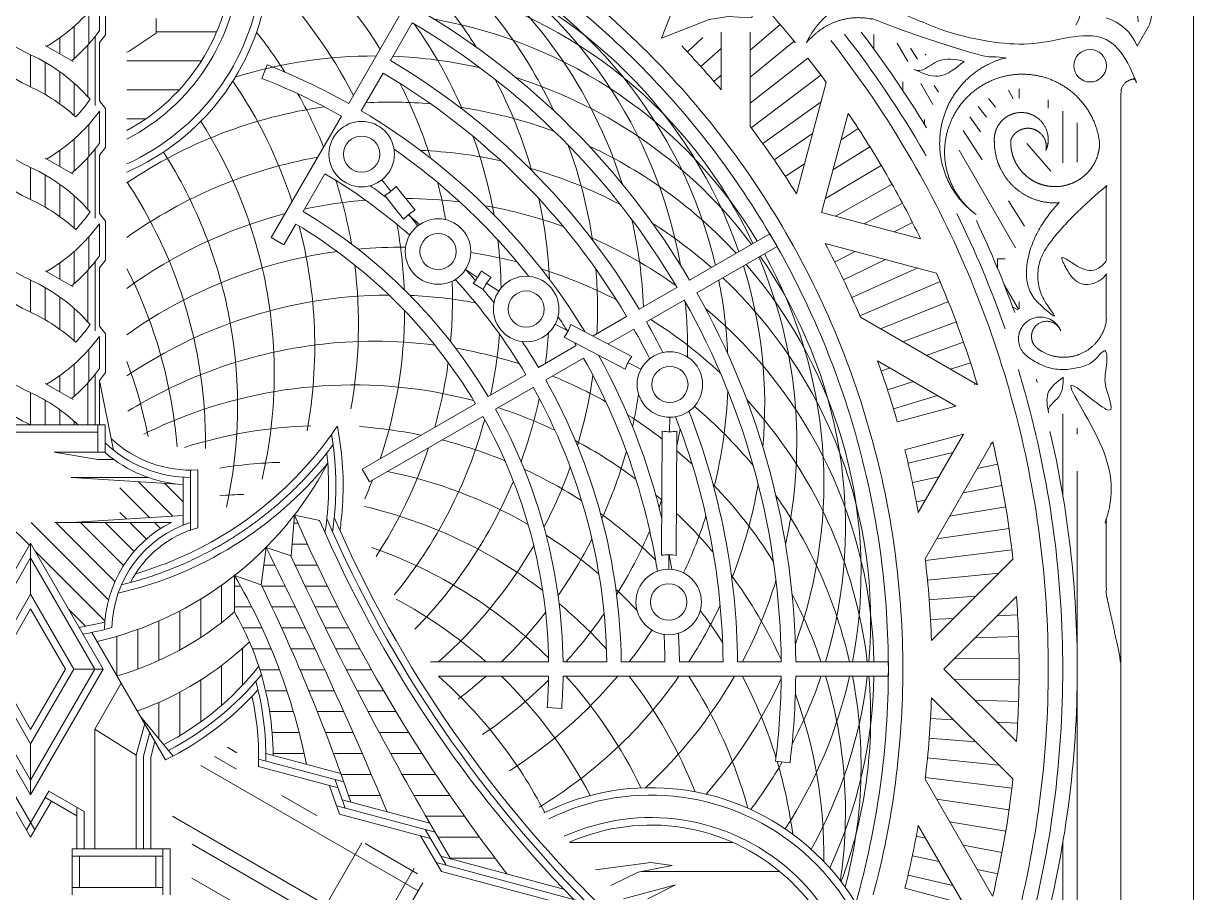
# Model space of a CAD drawing. Header units: inches. Extents: x -51 to 152, y -16 to 48.
# Drawn here: x 6.992 to 8.25, y 1.01 to 1.944 of the extents above; entities that cross this region are included whole.
import ezdxf

# ---------------------------------------------------------------- set-up
doc = ezdxf.new("R2010")
doc.units = ezdxf.units.IN
doc.header["$MEASUREMENT"] = 0
doc.layers.add('NOPLOT', color=40, linetype='Continuous', lineweight=5)

# ---------------------------------------------------------------- blocks, each defined once
blk = doc.blocks.new('Outline')
at = {"layer": 'NOPLOT', "color": 1}
blk.add_line((-1.25, 0), (-1.25, 2.3125), dxfattribs=at)
blk = doc.blocks.new('BG')
at = {"layer": 'NOPLOT'}
for p, q in [((-1.8417, 1.9493), (-1.8415, 1.9334)), ((-1.1709, 1.9428), (-1.2031, 1.9151)), ((-1.8415, 1.9334), (-1.8705, 1.9143)), ((-1.254, 1.9288), (-1.2705, 1.9133)), ((-1.2344, 1.9345), (-1.2344, 1.8726)), ((-1.2031, 1.9347), (-1.2031, 1.8334)), ((-1.1559, 1.9249), (-1.2031, 1.8861)), ((-1.0703, 1.932), (-1.0703, 1.9166)), ((-1.8705, 1.9143), (-1.873, 1.913)), ((-1.2344, 1.9171), (-1.2561, 1.8976)), ((-1.1413, 1.9067), (-1.2031, 1.8581)), ((-1.2344, 1.8882), (-1.242, 1.8817)), ((-1.1271, 1.8882), (-1.202, 1.8319)), ((-1.2351, 1.8736), (-1.2344, 1.8742)), ((-1.1533, 1.7608), (-1.1213, 1.8805)), ((-1.039, 1.8812), (-1.039, 1.8719)), ((-0.9256, 1.8721), (-0.9204, 1.863)), ((-0.914, 1.8736), (-0.914, 1.8638)), ((-0.8828, 1.862), (-0.8828, 1.853)), ((-1.1268, 1.8597), (-1.1894, 1.8148)), ((-0.8671, 1.8495), (-0.8671, 1.7941)), ((-1.1263, 1.7408), (-1.0978, 1.8473)), ((-1.0156, 1.8406), (-1.0156, 1.835)), ((-0.8515, 1.8371), (-0.8515, 1.7947)), ((-1.136, 1.8256), (-1.1772, 1.7974)), ((-1.0869, 1.8309), (-1.1054, 1.8188)), ((-1.0744, 1.8113), (-1.1141, 1.7865)), ((-1.1447, 1.7932), (-1.1656, 1.7796)), ((-1.0622, 1.7913), (-1.1223, 1.7557)), ((-1.1529, 1.7624), (-1.154, 1.7617)), ((-1.0506, 1.7711), (-1.1114, 1.7369)), ((-1.0394, 1.7507), (-1.0806, 1.7286)), ((-1.1263, 1.7408), (-1.0199, 1.7123)), ((-1.0286, 1.73), (-1.0484, 1.72)), ((-1.1226, 1.7075), (-1.0029, 1.6754)), ((-1.121, 1.7071), (-1.122, 1.7065)), ((-1.0901, 1.6988), (-1.1124, 1.6875)), ((-1.0578, 1.6901), (-1.1028, 1.6685)), ((-0.9374, 1.6812), (-0.9374, 1.6908)), ((-0.929, 1.6908), (-0.9374, 1.6908)), ((-1.0237, 1.681), (-1.0938, 1.6492)), ((-0.999, 1.6665), (-1.0853, 1.6298)), ((-0.9304, 1.6638), (-0.9147, 1.6367)), ((-0.9901, 1.6449), (-1.0631, 1.6157)), ((-0.9211, 1.6395), (-0.9153, 1.6362)), ((-0.914, 1.6373), (-0.914, 1.6447)), ((-0.9589, 1.5555), (-1.0846, 1.6281)), ((-0.9817, 1.6232), (-1.0389, 1.6017)), ((-0.9737, 1.6013), (-1.0138, 1.5872)), ((-0.9819, 1.5327), (-1.0662, 1.5814)), ((-1.0658, 1.5803), (-1.0649, 1.5806)), ((-1.0527, 1.5736), (-1.0622, 1.5703)), ((-0.9663, 1.5792), (-0.9877, 1.5722)), ((-1.0277, 1.5591), (-1.0554, 1.5501)), ((-0.9593, 1.5569), (-0.9624, 1.556)), ((-1.0016, 1.5441), (-1.049, 1.5298)), ((-1.0449, 1.5158), (-0.9819, 1.5327)), ((-0.8671, 1.5242), (-0.8671, 1.4368)), ((-1.0368, 1.4856), (-0.9738, 1.5025)), ((-0.9738, 1.5025), (-1.0225, 1.4182)), ((-0.8515, 1.5089), (-0.8515, 1.5025)), ((-0.9425, 1.4942), (-1.015, 1.3685)), ((-0.9421, 1.4928), (-0.9453, 1.4921)), ((-0.9852, 1.4827), (-1.0334, 1.4714)), ((-0.937, 1.4701), (-0.9591, 1.4654)), ((-0.8515, 1.4626), (-0.8515, 0.6565)), ((-1.0002, 1.4567), (-1.0288, 1.4506)), ((-0.9325, 1.4472), (-0.9742, 1.4393)), ((-1.0147, 1.4317), (-1.0246, 1.4298)), ((-0.9284, 1.4242), (-0.9887, 1.4142)), ((-1.0227, 1.4193), (-1.0217, 1.4195)), ((-0.9248, 1.4012), (-1.0027, 1.39)), ((-0.9217, 1.378), (-1.0148, 1.3667)), ((-1.0082, 1.2808), (-0.9206, 1.3684)), ((-0.9358, 1.3532), (-1.0125, 1.3456)), ((-0.9608, 1.3282), (-1.0106, 1.3244)), ((-0.9948, 1.25), (-0.9169, 1.3279)), ((-0.9156, 1.3083), (-0.9377, 1.3071)), ((-0.9845, 1.3045), (-1.0095, 1.3031)), ((-0.9146, 1.285), (-0.9614, 1.2835)), ((-1.0071, 1.2819), (-1.0083, 1.2819)), ((-0.9141, 1.2617), (-0.9839, 1.2609)), ((-0.8046, 0.6295), (-0.8046, 1.2589)), ((-0.9948, 1.25), (-0.9169, 1.1721)), ((-0.9141, 1.2383), (-0.9839, 1.2391)), ((-1.0071, 1.2181), (-1.0083, 1.2181)), ((-1.0082, 1.2192), (-0.9206, 1.1316)), ((-0.9146, 1.215), (-0.9614, 1.2165)), ((-0.9845, 1.1955), (-1.0095, 1.1969)), ((-0.9156, 1.1917), (-0.9377, 1.1929)), ((-0.9608, 1.1718), (-1.0106, 1.1756)), ((-0.9358, 1.1468), (-1.0125, 1.1544)), ((-0.9217, 1.122), (-1.0148, 1.1333)), ((-0.9425, 1.0058), (-1.015, 1.1315)), ((-0.9248, 1.0988), (-1.0027, 1.11)), ((-0.9738, 0.9975), (-1.0225, 1.0818)), ((-0.9284, 1.0758), (-0.9887, 1.0858)), ((-1.0147, 1.0683), (-1.0246, 1.0702)), ((-1.0227, 1.0807), (-1.0217, 1.0805)), ((-0.9325, 1.0528), (-0.9742, 1.0607)), ((-0.8671, 1.0632), (-0.8671, 0.6656)), ((-1.0002, 1.0433), (-1.0288, 1.0494)), ((-1.3695, 1.0342), (-1.3098, 1.0421)), ((-1.3235, 1.0318), (-1.3529, 1.0173)), ((-1.2869, 1.039), (-1.3235, 1.0318)), ((-1.3098, 1.0421), (-1.2869, 1.039)), ((-0.937, 1.0299), (-0.9591, 1.0346)), ((-0.9852, 1.0173), (-1.0334, 1.0286)), ((-1.3392, 1.003), (-1.2832, 1.018)), ((-1.2832, 1.018), (-1.3132, 1.003)), ((-1.0368, 1.0144), (-0.9738, 0.9975))]:
    blk.add_line(p, q, dxfattribs=at)
at = {"layer": 'NOPLOT', "linetype": 'Continuous'}
for p, q in [((-1.7765, 1.935), (-1.8415, 1.935)), ((-1.7929, 1.9038), (-1.873, 1.9038)), ((-1.8169, 1.8725), (-1.873, 1.8725)), ((-1.8528, 1.8413), (-1.873, 1.8413)), ((-1.222, 1.0637), (-1.3971, 1.0637)), ((-1.1714, 1.0325), (-1.3201, 1.0325))]:
    blk.add_line(p, q, dxfattribs=at)
at = {"layer": 'NOPLOT'}
for centre, radius, start, end in [((-1.9765, 2.0198), 0.2574, 293.7067, 49.8468), ((-1.9765, 2.0198), 0.2494, 294.5209, 51.144), ((-1.9765, 2.0198), 0.2253, 297.3543, 54.761), ((-1.9765, 2.0198), 0.2172, 298.4577, 54.7118), ((-1.9765, 1.25), 0.9375, 45, 60), ((-2.0288, 1.6472), 0.5057, 32.1713, 52.4496), ((-1.9765, 1.25), 0.9219, 45, 60), ((-1.7326, 1.5678), 0.5057, 13.2783, 65.0461), ((-1.7762, 1.5969), 0.5057, 9.9518, 59.1147), ((-1.8232, 1.6201), 0.5057, 17.4518, 53.1738), ((-1.8728, 1.6369), 0.5057, 24.9518, 47.2619), ((-1.6932, 1.5333), 0.5057, 19.0709, 70.9291), ((-2.0802, 1.6369), 0.5057, 26.993, 44.6627), ((-1.9242, 1.6472), 0.5057, 32.4518, 41.4203), ((-1.6587, 1.4939), 0.5057, 24.9539, 76.7217), ((-1.9765, 1.25), 1.0625, 39.2993, 41.6745), ((-1.9765, 1.6506), 0.5057, 23.4558, 35.402), ((-1.6296, 1.4503), 0.5057, 30.8853, 80.0482), ((-2.1298, 1.6201), 0.5057, 32.4754, 38.4263), ((-1.9765, 1.25), 1.0937, 30, 38.1518), ((-1.9765, 1.25), 1.1094, 30, 37.9549), ((-1.9765, 1.25), 1.125, 31.1418, 37.4739), ((-1.9765, 1.25), 0.9375, 30, 45), ((-1.9765, 1.25), 0.9687, 39.9961, 43.7446), ((-1.6064, 1.4033), 0.5057, 89.8499, 107.2672), ((-1.6064, 1.4033), 0.5057, 77.098, 87.8287), ((-1.9765, 1.25), 0.9219, 30, 45), ((-1.9765, 1.25), 1.0625, 36.3972, 38.1787), ((-2.1768, 1.5969), 0.5057, 17.8834, 34.3083), ((-2.0288, 1.6472), 0.5057, 17.4754, 27.3787), ((-1.9242, 1.6472), 0.5057, 15.9558, 27.902), ((-1.6064, 1.4033), 0.5057, 36.8261, 72.5482), ((-2.1298, 1.6201), 0.5057, 22.1883, 29.3941), ((-1.5896, 1.3537), 0.5057, 98.1059, 124.0933), ((-1.5896, 1.3537), 0.5057, 85.1213, 93.007), ((-1.5896, 1.3537), 0.5057, 69.598, 81.5442), ((-2.2204, 1.5678), 0.5057, 12.9519, 32.4078), ((-1.9765, 1.25), 1.0625, 30, 34.2069), ((-1.9765, 1.25), 0.9687, 31.8197, 37.0275), ((-1.9765, 1.6506), 0.5057, 9.9754, 19.8787), ((-1.8728, 1.6369), 0.5057, 8.4558, 20.402), ((-1.5896, 1.3537), 0.5057, 42.7381, 65.0482), ((-1.5793, 1.3023), 0.5057, 100.0884, 125.504), ((-2.2598, 1.5333), 0.5057, 10.072, 32.5906), ((-1.5793, 1.3023), 0.5057, 77.6213, 87.5246), ((-1.9765, 1.25), 1.1094, 29.8241, 30), ((-1.5793, 1.3023), 0.5057, 62.098, 74.0442), ((-1.9765, 1.25), 1.0937, 15, 30), ((-2.2943, 1.4939), 0.5057, 8.2374, 33.5698), ((-2.1298, 1.6201), 0.5057, 9.8758, 17.8725), ((-1.9765, 1.25), 1.0625, 25.7931, 30), ((-2.0288, 1.6472), 0.5057, 9.7701, 14.3941), ((-1.5759, 1.25), 0.5057, 94.6275, 102.1166), ((-1.5759, 1.25), 0.5057, 94.6275, 102.1166), ((-1.5759, 1.25), 0.5057, 83.1059, 89.6954), ((-1.9242, 1.6472), 0.5057, 2.4754, 12.3787), ((-1.5759, 1.25), 0.5057, 104.5508, 125.9824), ((-1.5759, 1.25), 0.5057, 70.1213, 80.0246), ((-1.9765, 1.25), 1.1094, 19.2448, 26.1878), ((-2.1768, 1.5969), 0.5057, 349.6431, 14.805), ((-2.0802, 1.6369), 0.5057, 2.3758, 10.3725), ((-1.8232, 1.6201), 0.5057, 2.1713, 12.902), ((-1.5793, 1.3023), 0.5057, 48.5797, 57.5482), ((-1.9765, 1.25), 1.125, 19.9122, 25.3727), ((-1.9765, 1.6506), 0.5057, 1.0035, 6.8941), ((-1.5759, 1.25), 0.5057, 54.598, 66.5442), ((-1.9765, 1.25), 0.9219, 15, 30), ((-1.9765, 1.25), 0.9375, 15, 30), ((-1.5793, 1.1977), 0.5057, 97.695, 107.0481), ((-1.5793, 1.1977), 0.5057, 89.3234, 95.1242), ((-1.9765, 1.25), 0.9687, 22.9725, 28.1803), ((-1.5793, 1.1977), 0.5057, 75.6059, 81.3593), ((-1.6587, 1.4939), 0.5057, 347.4518, 23.1739), ((-1.6064, 1.4033), 0.5057, 343.2783, 35.0461), ((-1.6296, 1.4503), 0.5057, 339.9518, 29.1147), ((-1.5793, 1.1977), 0.5057, 107.0481, 125.504), ((-2.3234, 1.4503), 0.5057, 7.6055, 27.0279), ((-2.2204, 1.5678), 0.5057, 347.0037, 12.9519), ((-2.1298, 1.6201), 0.5057, 349.6902, 7.305), ((-1.5793, 1.1977), 0.5057, 62.6213, 72.5246), ((-1.8728, 1.6369), 0.5057, 356.993, 4.8787), ((-1.6932, 1.5333), 0.5057, 354.9518, 17.2619), ((-1.5896, 1.3537), 0.5057, 349.0709, 40.9291), ((-1.9765, 1.25), 1.0625, 16.711, 23.6028), ((-2.0288, 1.6472), 0.5057, 354.8758, 2.2413), ((-1.7326, 1.5678), 0.5057, 2.4518, 11.4203), ((-1.5793, 1.3023), 0.5057, 354.9539, 46.7217), ((-1.5896, 1.1463), 0.5057, 90.195, 109.928), ((-1.5896, 1.1463), 0.5057, 79.6275, 87.6242), ((-2.0802, 1.6369), 0.5057, 341.4282, 359.805), ((-1.7762, 1.5969), 0.5057, 358.7186, 5.402), ((-1.5759, 1.25), 0.5057, 0.8853, 50.0482), ((-1.5793, 1.1977), 0.5057, 47.098, 57.8287), ((-1.5896, 1.1463), 0.5057, 109.928, 124.0933), ((-2.2598, 1.5333), 0.5057, 347.5367, 10.072), ((-1.9242, 1.6472), 0.5057, 352.1883, 355.9363), ((-1.6064, 1.0967), 0.5057, 82.695, 111.7626), ((-1.9765, 1.6506), 0.5057, 347.8834, 355.3725), ((-1.6064, 1.0967), 0.5057, 72.1275, 80.1242), ((-2.3466, 1.4033), 0.5057, 11.0137, 20.5087), ((-2.0288, 1.6472), 0.5057, 344.2358, 352.305), ((-1.9765, 1.25), 0.9687, 15.9242, 20.0039), ((-1.6064, 1.0967), 0.5057, 111.7626, 121.6813), ((-2.2943, 1.4939), 0.5057, 359.221, 8.2374), ((-1.6064, 1.0967), 0.5057, 60.6059, 67.8117), ((-1.8728, 1.6369), 0.5057, 343.1486, 351.8941), ((-1.9765, 1.25), 1.1094, 15, 16.8623), ((-1.9765, 1.25), 1.125, 15.8851, 16.0781), ((-1.6296, 1.0497), 0.5057, 75.195, 112.3945), ((-1.7326, 1.5678), 0.5057, 345.9558, 357.902), ((-1.9242, 1.6472), 0.5057, 339.8758, 347.8725), ((-1.8232, 1.6201), 0.5057, 347.4754, 351.5262), ((-1.5793, 1.1977), 0.5057, 6.8262, 42.5482), ((-1.9765, 1.25), 1.1094, 0, 15), ((-1.6296, 1.0497), 0.5057, 64.6275, 72.1166), ((-1.6064, 1.0967), 0.5057, 52.3576, 57.5246), ((-1.5896, 1.1463), 0.5057, 39.598, 49.7999), ((-1.9765, 1.25), 1.0938, 0, 15), ((-1.6296, 1.0497), 0.5057, 112.3944, 116.4452), ((-2.3234, 1.4503), 0.5057, 4.3631, 7.6055), ((-1.6587, 1.0061), 0.5057, 91.8775, 107.5355), ((-1.6587, 1.0061), 0.5057, 78.3636, 85.9379), ((-1.9765, 1.6506), 0.5057, 320.6132, 344.805), ((-1.7762, 1.5969), 0.5057, 347.7865, 349.8787), ((-1.9765, 1.25), 1.125, 0, 13.1267), ((-2.0288, 1.6472), 0.5057, 326.9152, 341.6364), ((-1.6587, 1.0061), 0.5057, 67.695, 75.7642), ((-1.6296, 1.0497), 0.5057, 53.1059, 61.8514), ((-1.6064, 1.0967), 0.5057, 47.6213, 50.0963), ((-1.9765, 1.25), 0.9219, 0, 15), ((-1.9765, 1.25), 0.9375, 0, 15), ((-1.9765, 1.25), 0.9687, 9.9961, 14.0758), ((-1.9765, 1.25), 1.0625, 6.3972, 13.289), ((-1.6932, 0.9667), 0.5057, 91.7575, 99.1106), ((-1.8232, 1.6201), 0.5057, 335.6486, 344.3941), ((-1.6932, 0.9667), 0.5057, 60.195, 78.5718), ((-1.6587, 1.0061), 0.5057, 57.1275, 65.1242), ((-1.8728, 1.6369), 0.5057, 332.3758, 340.3725), ((-2.0802, 1.6369), 0.5057, 336.2321, 338.6766), ((-1.9242, 1.6472), 0.5057, 315.492, 337.305), ((-1.6064, 1.0967), 0.5057, 32.098, 44.0442), ((-1.6932, 1.5333), 0.5057, 338.4558, 350.402), ((-1.7326, 0.9322), 0.5057, 91.6829, 94.6132), ((-1.6296, 1.0497), 0.5057, 49.0147, 50.0246), ((-1.5896, 1.1463), 0.5057, 12.7381, 35.0482), ((-1.7326, 0.9322), 0.5057, 52.695, 76.8768), ((-1.7762, 1.5969), 0.5057, 339.9754, 341.0597), ((-1.6587, 1.0061), 0.5057, 45.6059, 54.3514), ((-1.6296, 1.0497), 0.5057, 40.1213, 46.6371), ((-1.7326, 1.5678), 0.5057, 334.9081, 342.3787), ((-1.7762, 1.5969), 0.5057, 328.1486, 336.8941), ((-1.6932, 0.9667), 0.5057, 49.6275, 57.6242), ((-1.8232, 1.6201), 0.5057, 324.8758, 332.8725), ((-1.7762, 0.9031), 0.5057, 45.195, 70.7665), ((-1.8728, 1.6369), 0.5057, 311.4282, 329.805), ((-1.9765, 1.25), 0.9687, 1.8197, 7.0275), ((-1.6296, 1.0497), 0.5057, 24.598, 36.5442), ((-1.6932, 0.9667), 0.5057, 43.2026, 46.8514), ((-1.6587, 1.4939), 0.5057, 332.1713, 342.902), ((-1.8232, 0.8799), 0.5057, 48.3636, 61.7088), ((-1.6064, 1.0967), 0.5057, 18.5797, 27.5482), ((-1.9765, 1.25), 1.0625, 0, 4.2069), ((-1.8232, 1.6201), 0.5057, 314.2358, 322.305), ((-1.7326, 0.9322), 0.5057, 42.1275, 50.1242), ((-1.7762, 1.5969), 0.5057, 317.8834, 325.3725), ((-1.6932, 1.5333), 0.5057, 326.993, 334.8787), ((-1.6587, 1.0061), 0.5057, 32.6213, 37.3569), ((-1.7326, 1.5678), 0.5057, 322.1883, 326.9391), ((-1.9765, 1.25), 0.9219, 344.1658, 0), ((-1.9765, 1.25), 0.9375, 345, 0), ((-1.9765, 1.25), 1.0938, 345, 0), ((-1.9765, 1.25), 1.0625, 355.7931, 0), ((-1.9765, 1.25), 1.1094, 345, 0), ((-1.9765, 1.25), 1.125, 345, 0), ((-1.8728, 0.8631), 0.5057, 27.4094, 48.5718), ((-1.8232, 1.6201), 0.5057, 307.2514, 311.6364), ((-1.7762, 1.5969), 0.5057, 304.3673, 314.805), ((-1.8232, 0.8799), 0.5057, 27.5922, 45.7643), ((-1.7326, 1.5678), 0.5057, 302.3833, 319.9116), ((-1.6932, 1.5333), 0.5057, 301.3625, 324.8554), ((-1.7762, 0.9031), 0.5057, 25.6917, 42.1166), ((-1.7326, 0.9322), 0.5057, 21.5737, 37.8117), ((-1.6587, 1.4939), 0.5057, 312.7328, 330.1501), ((-1.6932, 0.9667), 0.5057, 15.3373, 33.007), ((-1.6296, 1.4503), 0.5057, 318.5548, 335.402), ((-1.6587, 1.0061), 0.5057, 17.098, 27.8287), ((-1.5896, 1.3537), 0.5057, 326.9979, 347.2619), ((-1.6064, 1.4033), 0.5057, 332.4518, 341.4203), ((-1.5793, 1.3023), 0.5057, 330.8995, 353.1739), ((-1.6064, 1.0967), 0.5057, 351.577, 16.7217), ((-1.5759, 1.25), 0.5057, 335.0068, 359.1147), ((-1.5793, 1.1977), 0.5057, 339.6104, 5.0461), ((-1.5896, 1.1463), 0.5057, 345.035, 10.9291), ((-1.6296, 1.0497), 0.5057, 359.2673, 20.0482), ((-1.9765, 1.25), 0.9687, 352.9725, 358.1803), ((-1.6064, 1.4033), 0.5057, 323.0137, 329.9707), ((-1.6587, 1.0061), 0.5057, 7.5504, 16.6411), ((-1.3098, 0.8651), 0.2574, 340.8692, 116.5553), ((-1.9765, 1.25), 1.0625, 346.711, 353.6028), ((-1.3098, 0.8651), 0.2494, 341.2243, 116.0938), ((-1.3098, 0.8651), 0.2253, 342.4452, 114.4194), ((-1.3098, 0.8651), 0.2172, 342.914, 113.7447), ((-1.9765, 1.25), 0.9687, 345.9242, 350.0039)]:
    blk.add_arc(centre, radius, start, end, dxfattribs=at)
blk = doc.blocks.new('CornerPrint')
at = {"layer": 'NOPLOT'}
for p, q in [((0.9531, 1.9055), (0.9456, 1.9173)), ((0.9624, 1.9099), (0.9616, 1.911)), ((0.9759, 1.87), (0.9712, 1.8774)), ((1.0273, 1.8433), (1.0186, 1.8545)), ((1.0209, 1.8274), (1.0095, 1.8435)), ((1.0226, 1.7972), (1.0022, 1.829)), ((1.0682, 1.7262), (1.0509, 1.7531))]:
    blk.add_line(p, q, dxfattribs=at)
for points in [[(0.8073, 2.0329), (0.7989, 2.0194), (0.789, 1.9908, 2.44793), (0.7826, 1.9724), (0.775, 1.9503), (0.7616, 1.9508), (0.7497, 1.9515), (0.7294, 1.9483), (0.678, 1.928), (0.6983, 1.9794), (0.7015, 1.9997), (0.7008, 2.0116), (0.7003, 2.025), (0.7224, 2.0326, 2.44793), (0.7408, 2.039), (0.7694, 2.0489), (0.7829, 2.0573)], [(1.1906, 1.9455, 0.121704), (1.177, 1.9835), (1.1923, 1.9747, -0.414214), (1.2014, 1.9407), (1.1892, 1.9195, 0.236219), (1.1561, 1.9499)]]:
    blk.add_lwpolyline(points, format="xyb", dxfattribs=at)
for points in [[(0.9315, 1.9229), (0.943, 1.903)], [(0.9567, 1.8793), (0.9696, 1.8568)], [(1.0371, 1.8541), (1.0294, 1.8631)], [(1.0966, 1.785), (1.0709, 1.8149)], [(0.998, 1.8076), (1.0587, 1.7026)]]:
    blk.add_lwpolyline(points, dxfattribs=at)
blk.add_circle((1.1388, 1.8985), 0.0175, dxfattribs=at)
blk.add_arc((1.0974, 1.9597), 0.0313, 326.1204, 30.4776, dxfattribs=at)
blk.add_rational_spline([(1.149, 1.8154), (1.1487, 1.7977), (1.1395, 1.7827), (1.1239, 1.7743), (1.1084, 1.7659), (1.0908, 1.7665), (1.0758, 1.7758), (1.0609, 1.7852), (1.0527, 1.8008), (1.0535, 1.8185), (1.0573, 1.8286), (1.0669, 1.8335), (1.0773, 1.8305), (1.0879, 1.8275), (1.0936, 1.8181), (1.0912, 1.8073), (1.0964, 1.8188), (1.094, 1.8312), (1.085, 1.84), (1.0759, 1.8488), (1.0635, 1.8508), (1.0522, 1.8453), (1.0408, 1.8399), (1.0347, 1.8289), (1.0359, 1.8163), (1.0359, 1.798), (1.0432, 1.7813), (1.0565, 1.7687), (1.0698, 1.7562), (1.087, 1.75), (1.1053, 1.7511), (1.1037, 1.7495), (1.0906, 1.7346), (1.0716, 1.7054), (1.0669, 1.6538), (1.0908, 1.6363), (1.102, 1.6281), (1.0949, 1.6375), (1.0819, 1.655), (1.0818, 1.6888), (1.1078, 1.7265), (1.1338, 1.7496), (1.1524, 1.7662), (1.1537, 1.7673), (1.155, 1.7685), (1.1562, 1.7696), (1.1562, 1.7426), (1.1562, 1.7155), (1.1562, 1.6885), (1.1527, 1.6843), (1.139, 1.6715), (1.1201, 1.6855), (1.1063, 1.6958), (1.1127, 1.6806), (1.1222, 1.6585), (1.1489, 1.6657), (1.1547, 1.6726), (1.1562, 1.6751), (1.1562, 1.658), (1.1562, 1.641), (1.1562, 1.6239), (1.1534, 1.6074), (1.1429, 1.5944), (1.1273, 1.5883), (1.1118, 1.5822), (1.0952, 1.5846), (1.082, 1.5947), (1.0764, 1.5991), (1.0744, 1.6059), (1.0766, 1.6126), (1.0788, 1.6193), (1.0845, 1.6236), (1.0916, 1.6238), (1.0987, 1.624), (1.1046, 1.6201), (1.1072, 1.6135), (1.1032, 1.6235), (1.0941, 1.6292), (1.0834, 1.6283), (1.0727, 1.6274), (1.0646, 1.6203), (1.0623, 1.6098), (1.06, 1.5993), (1.0645, 1.5895), (1.0739, 1.5843), (1.1008, 1.5636), (1.1345, 1.5673), (1.1562, 1.5934), (1.1562, 1.5673), (1.1562, 1.5412), (1.1562, 1.5151), (1.1551, 1.523), (1.1458, 1.5405), (1.1239, 1.5573), (1.1326, 1.5688), (1.1352, 1.5722), (1.1273, 1.5667), (1.1078, 1.5533), (1.1368, 1.5294), (1.1448, 1.5), (1.1346, 1.4839), (1.1287, 1.4744), (1.1414, 1.4844), (1.1542, 1.4945), (1.1562, 1.5071), (1.1562, 1.427), (1.1562, 1.3469), (1.1562, 1.3299), (1.1615, 1.3061), (1.1667, 1.2823), (1.1719, 1.2585), (1.1719, 1.4371), (1.1719, 1.6471), (1.1719, 1.8699), (1.1721, 1.874), (1.1738, 1.8776), (1.1768, 1.8803), (1.1798, 1.883), (1.1836, 1.8844), (1.1877, 1.8841), (1.1704, 1.9141), (1.1645, 1.9228), (1.1416, 1.9355), (1.0781, 1.9161), (0.9865, 1.9267), (0.9161, 1.9667), (0.8677, 1.9669), (0.8441, 1.9444), (0.8343, 1.9241), (0.8368, 1.9264), (0.8392, 1.9287), (0.8416, 1.931), (0.8603, 1.9486), (0.8852, 1.9546), (0.9097, 1.9472), (0.9408, 1.938), (0.9735, 1.9201), (1.0225, 1.9096), (1.0351, 1.9078), (1.0478, 1.907), (1.0113, 1.8974), (0.9856, 1.8698), (0.9787, 1.8327), (0.9717, 1.7956), (0.9857, 1.7606), (1.0163, 1.7385), (0.9843, 1.7621), (0.9735, 1.8004), (0.9885, 1.8372), (1.0034, 1.8741), (1.0379, 1.894), (1.0773, 1.8886), (1.1167, 1.8833), (1.1445, 1.8548), (1.149, 1.8153)], [1, 0.909313181824, 0.909313181824, 1, 0.909313181824, 0.909313181824, 1, 0.909313181824, 0.909313181824, 0.992017234516, 0.818537526138, 0.821198447966, 1, 0.818497328116, 0.818497328116, 1, 0.879434696193, 0.879434696193, 1, 0.879434696193, 0.879434696193, 1, 0.879434696193, 0.879434696193, 1, 0.945253353823, 0.945253353823, 1, 0.945253353823, 0.945253353823, 1, 1, 1, 1, 1, 1, 1, 1, 1, 1, 1, 1, 1, 1, 1, 1, 1, 1, 1, 1, 1, 1, 1, 1, 1, 1, 1, 1, 1, 1, 1, 0.913958504111, 0.913958504111, 1, 0.913958504111, 0.913958504111, 1, 0.879434696193, 0.879434696193, 1, 0.879434696193, 0.879434696193, 1, 0.879434696193, 0.879434696193, 1, 0.868949919426, 0.868949919426, 1, 0.868949919426, 0.868949919426, 1, 0.868949919426, 0.868949919426, 1, 0.814230653861, 0.814230653861, 1, 1, 1, 1, 1, 1, 1, 1, 1, 1, 1, 1, 1, 1, 1, 1, 1, 1, 1, 1, 1, 1, 1, 1, 1, 1, 1, 0.949253021674, 0.949253021674, 1, 0.949253021674, 0.949253021674, 1, 1, 1, 1, 1, 1, 1, 1, 1, 1, 1, 1, 1, 0.910698977885, 0.910698977885, 1, 1, 1, 1, 1, 1, 0.896349465218, 0.896349465218, 1, 0.896349465218, 0.896349465218, 1, 0.859814778049, 0.859814778049, 1, 0.859814778049, 0.859814778049, 1, 0.859814778049, 0.859814778049, 1], degree=3, knots=[0, 0, 0, 0, 1.055391, 1.055391, 1.055391, 2.110782, 2.110782, 2.110782, 3.166173, 3.166173, 3.166173, 4.655212, 4.655212, 4.655212, 6.166745, 6.166745, 6.166745, 7.388475, 7.388475, 7.388475, 8.610206, 8.610206, 8.610206, 9.831936, 9.831936, 9.831936, 10.648119, 10.648119, 10.648119, 11.464301, 11.464301, 11.464301, 11.472364, 11.534871, 11.58736, 11.633568, 11.633568, 11.633568, 11.674443, 11.709342, 11.744307, 11.83267, 11.83267, 11.83267, 11.838806, 11.838806, 11.838806, 12.838806, 12.838806, 12.838806, 12.857095, 12.906702, 12.906702, 12.906702, 12.955387, 12.977698, 12.988435, 12.988435, 12.988435, 13.988435, 13.988435, 13.988435, 15.015813, 15.015813, 15.015813, 16.04319, 16.04319, 16.04319, 17.264921, 17.264921, 17.264921, 18.486651, 18.486651, 18.486651, 19.708382, 19.708382, 19.708382, 20.983924, 20.983924, 20.983924, 22.259466, 22.259466, 22.259466, 23.535008, 23.535008, 23.535008, 25.065113, 25.065113, 25.065113, 26.065113, 26.065113, 26.065113, 26.0947, 26.127417, 26.141154, 26.141154, 26.141154, 26.169665, 26.210979, 26.23711, 26.274549, 26.274549, 26.274549, 26.325057, 26.325057, 26.325057, 27.325057, 27.325057, 27.325057, 28.325057, 28.325057, 28.325057, 29.259979, 29.259979, 29.259979, 30.045377, 30.045377, 30.045377, 30.830775, 30.830775, 30.830775, 30.839813, 30.862367, 30.90285, 31.029498, 31.128452, 31.143169, 31.201021, 31.201021, 31.201021, 32.201021, 32.201021, 32.201021, 33.248126, 33.248126, 33.248126, 33.353075, 33.353075, 33.388635, 33.388635, 33.388635, 34.518875, 34.518875, 34.518875, 35.649116, 35.649116, 35.649116, 36.969997, 36.969997, 36.969997, 38.290877, 38.290877, 38.290877, 39.611758, 39.611758, 39.611758, 39.611758], dxfattribs=at)
for points, knots in [([(0.9498, 1.8943), (0.9587, 1.8904), (0.978, 1.8819), (0.9944, 1.8958), (1.0033, 1.9032), (0.9938, 1.9053), (0.9753, 1.9093), (0.9574, 1.8898), (0.9495, 1.8944), (0.9494, 1.8945)], [0, 0, 0, 0, 0.0318371, 0.0693692, 0.0693692, 0.0693692, 0.1028747, 0.1344324, 0.1349451, 0.1349451, 0.1349451, 0.1349451]), ([(1.094, 1.5258), (1.0927, 1.533), (1.0899, 1.5487), (1.1029, 1.5583), (1.1099, 1.5636), (1.1098, 1.5562), (1.1095, 1.5419), (1.0921, 1.5321), (1.0941, 1.5256), (1.0941, 1.5255)], [0, 0, 0, 0, 0.0240341, 0.0523675, 0.0523675, 0.0523675, 0.0776612, 0.1014844, 0.1018714, 0.1018714, 0.1018714, 0.1018714])]:
    blk.add_open_spline(points, degree=3, knots=knots, dxfattribs=at)
blk = doc.blocks.new('MasterSword_Half')
at = {"layer": 'NOPLOT'}
for p, q in [((0.074, -0.9399), (0.0889, -1.0146)), ((0.0722, -0.9875), (0.0722, -1.0169)), ((0.1641, -1.0438), (0.1641, -1.0952)), ((0.1719, -1.1006), (0.1719, -1.0361)), ((0.1513, -1.0924), (0.026, -1.0924)), ((0.1641, -1.0848), (0.0436, -1.0924)), ((0.2799, -1.1284), (0.2836, -1.0846)), ((0.2836, -1.0846), (0.3107, -1.0902)), ((0.2479, -1.1596), (0.2531, -1.1193)), ((0.2531, -1.1193), (0.2799, -1.1284)), ((0.219, -1.1887), (0.2193, -1.1495)), ((0.2193, -1.1495), (0.2479, -1.1596)), ((0.1451, -1.3477), (0.0659, -1.2106)), ((0.1181, -1.3009), (0.1532, -1.3435)), ((0.1135, -1.3426), (0.0689, -1.3146)), ((0.2528, -1.3408), (0.3334, -1.3624)), ((0.2448, -1.3549), (0.3305, -1.3778)), ((0.245, -1.3468), (0.3365, -1.3714)), ((0.3274, -1.3689), (0.3381, -1.3995)), ((0.3334, -1.3624), (0.3441, -1.393)), ((0.3214, -1.3754), (0.3321, -1.406)), ((0.0224, -1.3919), (0, -1.4307)), ((0.0496, -1.4076), (0.0156, -1.388)), ((0.335, -1.3906), (0.4291, -1.4158)), ((0.0496, -1.4434), (0.0496, -1.3986)), ((0.329, -1.397), (0.4348, -1.4254)), ((0.3321, -1.406), (0.4297, -1.4321)), ((0.4291, -1.4158), (0.4517, -1.4542)), ((0.4189, -1.4292), (0.4415, -1.4676)), ((0.424, -1.4225), (0.4466, -1.4609)), ((0.0447, -1.4434), (0.0447, -1.4927)), ((0.15, -1.4434), (0.0447, -1.4434)), ((0.1422, -1.4927), (0.1422, -1.4434)), ((0.15, -1.4927), (0.15, -1.4434)), ((0.0447, -1.4512), (0.1422, -1.4512)), ((0.0525, -1.4849), (0.0525, -1.4512)), ((0.1344, -1.4849), (0.1344, -1.4512)), ((0.4358, -1.458), (0.5983, -1.5015)), ((0.441, -1.4513), (0.5729, -1.4866)), ((0.4415, -1.4676), (0.6249, -1.5167)), ((0.0447, -1.4849), (0.1422, -1.4849))]:
    blk.add_line(p, q, dxfattribs=at)
at = {"layer": 'NOPLOT', "linetype": 'Continuous'}
for p, q in [((0.2828, -1.0933), (0.2874, -1.0933)), ((0.281, -1.1158), (0.2975, -1.1158)), ((0.2506, -1.1383), (0.2625, -1.1383)), ((0.2844, -1.1383), (0.308, -1.1383)), ((0.2053, -1.2), (0.2053, -1.16)), ((0.2192, -1.1608), (0.2258, -1.1608)), ((0.2485, -1.1608), (0.2735, -1.1608)), ((0.295, -1.1608), (0.3189, -1.1608)), ((0.1828, -1.2162), (0.1828, -1.1749)), ((0.1603, -1.2297), (0.1603, -1.1877)), ((0.219, -1.1833), (0.2378, -1.1833)), ((0.2593, -1.1833), (0.2844, -1.1833)), ((0.3057, -1.1833), (0.3302, -1.1833)), ((0.1378, -1.2409), (0.1378, -1.1985)), ((0.2283, -1.2058), (0.2487, -1.2058)), ((0.2697, -1.2058), (0.2951, -1.2058)), ((0.3167, -1.2058), (0.3419, -1.2058)), ((0.0928, -1.2571), (0.0928, -1.2149)), ((0.1153, -1.2501), (0.1153, -1.2075)), ((0.2278, -1.2673), (0.2278, -1.2275)), ((0.2384, -1.2283), (0.2586, -1.2283)), ((0.2797, -1.2283), (0.3057, -1.2283)), ((0.3279, -1.2283), (0.354, -1.2283)), ((0.2053, -1.289), (0.2053, -1.2461)), ((0.2464, -1.2508), (0.2675, -1.2508)), ((0.2895, -1.2508), (0.3161, -1.2508)), ((0.3393, -1.2508), (0.3664, -1.2508)), ((0.1828, -1.3068), (0.1828, -1.2617)), ((0.1603, -1.3216), (0.1603, -1.2749)), ((0.2526, -1.2733), (0.2755, -1.2733)), ((0.2989, -1.2733), (0.3264, -1.2733)), ((0.3509, -1.2733), (0.3794, -1.2733)), ((0.1153, -1.296), (0.1153, -1.2948)), ((0.1378, -1.3248), (0.1378, -1.2858)), ((0.257, -1.2958), (0.2825, -1.2958)), ((0.3081, -1.2958), (0.3366, -1.2958)), ((0.3626, -1.2958), (0.3927, -1.2958)), ((0.2596, -1.3183), (0.2887, -1.3183)), ((0.3169, -1.3183), (0.3466, -1.3183)), ((0.3746, -1.3183), (0.4065, -1.3183)), ((0.2606, -1.3408), (0.294, -1.3408)), ((0.3255, -1.3408), (0.3564, -1.3408)), ((0.3869, -1.3408), (0.4207, -1.3408)), ((0.3337, -1.3633), (0.3661, -1.3633)), ((0.3993, -1.3633), (0.4354, -1.3633)), ((0.3416, -1.3858), (0.3757, -1.3858)), ((0.4119, -1.3858), (0.4506, -1.3858)), ((0.4248, -1.4083), (0.4663, -1.4083)), ((0.438, -1.4308), (0.4825, -1.4308)), ((0.4512, -1.4533), (0.4992, -1.4533))]:
    blk.add_line(p, q, dxfattribs=at)
at = {"layer": 'NOPLOT'}
for points in [[(0.074, -0.3476), (0.074, -0.397), (0.0805, -0.4055), (0.0805, -0.4472), (0.074, -0.4556), (0.074, -0.5181), (0.0805, -0.5266), (0.0805, -0.5683), (0.074, -0.5767), (0.074, -0.6392), (0.0805, -0.6476), (0.0805, -0.6893), (0.074, -0.6978), (0.074, -0.7602), (0.0805, -0.7687), (0.0805, -0.8104), (0.074, -0.8188), (0.074, -0.8813), (0.0805, -0.8898), (0.0805, -0.9314), (0.074, -0.9399), (0.074, -0.9875)], [(0.08, -1.0169), (0.0253, -1.0169), (0.0722, -1.0247), (0.0893, -1.0247)], [(0.1262, -1.044), (0.0436, -1.044), (0.1641, -1.0516)], [(0, -1.1148), (0.0781, -1.25), (0, -1.3852)], [(0, -1.1304), (0.069, -1.25), (0, -1.3696)], [(0, -1.1695), (0.0465, -1.25), (0, -1.3305)], [(0, -1.1851), (0.0375, -1.25), (0, -1.3149)], [(0.0974, -1.2651), (0.0689, -1.3146), (0.0689, -1.4434)], [(0.1226, -1.3087), (0.1135, -1.3426), (0.1135, -1.4434)], [(0.1281, -1.3183), (0.1213, -1.3436), (0.1213, -1.4434)], [(0.1336, -1.3278), (0.1291, -1.3447), (0.1291, -1.4434)], [(0.0574, -1.4434), (0.0574, -1.4031), (0.0195, -1.3812), (-0.0045, -1.4229)]]:
    blk.add_lwpolyline(points, dxfattribs=at)
for points in [[(0.08, -0.9875), (0.08, -1.0173, 0.165549), (0.1641, -1.0516)], [(0.0864, -1.0021, 0.20662), (0.1798, -1.036), (0.1798, -1.0982, 0.213737), (0.1074, -1.1571)], [(0.1719, -1.0924, 0.318846), (0.0874, -1.2055, -0.024759), (0.0564, -1.2124)]]:
    blk.add_lwpolyline(points, format="xyb", dxfattribs=at)
for centre, radius, start, end in [((0.1724, -0.9109), 0.1331, 226.0318, 269.7888), ((0, -1.0534), 0.3203, 351.0413, 6.389), ((-0.0135, -0.8545), 0.3757, 283.0908, 332.3524), ((0.0026, -0.7693), 0.4095, 282.9103, 320.6649), ((0.2093, -1.2085), 0.1298, 116.5469, 179.589), ((1.95, -0.3573), 1.8182, 203.5804, 217.749), ((1.5508, -0.5548), 1.3508, 203.3507, 224.2572), ((1.5508, -0.5548), 1.343, 203.4064, 225.4921), ((1.5508, -0.5548), 1.3352, 203.4945, 226.09), ((-3.8918, -3.1874), 4.6322, 22.6516, 26.5172), ((3.4442, 0.3333), 3.4856, 204.7923, 210.1184), ((-0.344, -1.4797), 0.6529, 11.2282, 30.3791), ((-1.631, -2.0704), 2.0881, 19.819, 25.8647), ((0.0026, -0.9413), 0.3286, 285.9511, 311.1864), ((-0.0468, -1.3431), 0.3074, 18.2188, 30.1676), ((0.0014, -0.896), 0.3134, 279.3361, 284.5042), ((0.0012, -0.9766), 0.3381, 289.6184, 313.7973), ((0, -1.0534), 0.3125, 297.2421, 321.7003), ((0, -1.0534), 0.3203, 297.5462, 320.7502), ((-0.0468, -1.3431), 0.3074, 0.0379, 18.2188), ((0, -1.0534), 0.3203, 320.7502, 320.7533), ((-0.0468, -1.3431), 0.2996, 358.8951, 15.4722), ((0, -1.0534), 0.3281, 296.2384, 318.1334), ((-0.0468, -1.3431), 0.2918, 357.6973, 12.6423)]:
    blk.add_arc(centre, radius, start, end, dxfattribs=at)
blk.add_open_spline([(0.3325, -1.101), (0.3331, -1.0973), (0.3335, -1.0935), (0.3339, -1.0897), (0.3369, -1.0625), (0.3365, -1.0348), (0.3328, -1.0078), (0.3319, -1.0014), (0.3309, -0.9951), (0.3297, -0.9888), (0.3262, -0.994), (0.3226, -0.9991), (0.3188, -1.0042), (0.2841, -1.0509), (0.2372, -1.0914), (0.1611, -1.1308), (0.1371, -1.1404), (0.1128, -1.1475)], degree=3, knots=[0.766115, 0.766115, 0.766115, 0.766115, 0.800291, 0.800291, 0.800291, 1.044647, 1.044647, 1.044647, 1.102238, 1.102238, 1.102238, 1.151318, 1.151318, 1.151318, 1.603502, 1.603502, 1.798593, 1.798593, 1.798593, 1.798593], dxfattribs=at)
blk.add_rational_spline([(0.3245, -1.1022), (0.3249, -1.0993), (0.3253, -1.0965), (0.3256, -1.0936), (0.3291, -1.0654), (0.3289, -1.037), (0.3251, -1.0089), (0.3246, -1.0052), (0.324, -1.0015), (0.3234, -0.9979)], [1, 1, 1, 1, 0.994412429531, 0.994412429531, 1, 1, 1, 1], degree=3, knots=[0.747724, 0.747724, 0.747724, 0.747724, 0.7740168, 0.7740168, 0.7740168, 1.0331398, 1.0331398, 1.0331398, 1.0670859, 1.0670859, 1.0670859, 1.0670859], dxfattribs=at)
blk.add_rational_spline([(0.3251, -1.0089), (0.2686, -1.0849), (0.1896, -1.1372), (0.0976, -1.1596)], [1, 0.959623531423, 0.958847474761, 0.997671830014], degree=3, dxfattribs=at)
blk = doc.blocks.new('A$C7CCE18EE')
at = {"layer": 'NOPLOT'}
blk.add_line((-0.4187, 0.2598), (-0.4987, 0.3059), dxfattribs=at)
blk = doc.blocks.new('Constellation')
at = {"layer": 'NOPLOT'}
for p, q in [((-0.4494, 0.5327), (-0.4359, 0.5405)), ((-0.5779, 0.4595), (-0.5643, 0.4672)), ((-0.6064, 0.3913), (-0.607, 0.4069)), ((-0.6028, 0.3029), (-0.6035, 0.3185)), ((-0.6042, 0.2171), (-0.6033, 0.2327)), ((-0.6048, 0.2056), (-0.6057, 0.19)), ((-0.6207, 0.1223), (-0.6266, 0.1078)), ((-0.6336, 0.1113), (-0.6458, 0.0809)), ((-0.6191, 0.1055), (-0.6313, 0.0751)), ((-0.6383, 0.0785), (-0.6441, 0.0641))]:
    blk.add_line(p, q, dxfattribs=at)
for points in [[(-0.5687, 0.4737), (-0.4528, 0.5398)], [(-0.561, 0.4601), (-0.445, 0.5262)], [(-0.6112, 0.3176), (-0.6142, 0.3916)], [(-0.5956, 0.3182), (-0.5986, 0.3922)], [(-0.6127, 0.2055), (-0.612, 0.2181)], [(-0.5971, 0.2046), (-0.5964, 0.2172)]]:
    blk.add_lwpolyline(points, dxfattribs=at)
for centre, radius in [((-0.4053, 0.5579), 0.0352), ((-0.4053, 0.5579), 0.0195), ((-0.6084, 0.4421), 0.0352), ((-0.6084, 0.4421), 0.0195), ((-0.6014, 0.2678), 0.0352), ((-0.6014, 0.2678), 0.0195), ((-0.6076, 0.1549), 0.0352), ((-0.6076, 0.1549), 0.0195), ((-0.6572, 0.0314), 0.0352), ((-0.6572, 0.0314), 0.0195)]:
    blk.add_circle(centre, radius, dxfattribs=at)
for centre, start, end in [((-0.4053, 0.5579), 200.8421, 218.5415), ((-0.6084, 0.4421), 20.8421, 38.5415), ((-0.6084, 0.4421), 263.4608, 281.1602), ((-0.6014, 0.2678), 83.4608, 101.1602), ((-0.6014, 0.2678), 257.9942, 275.6935), ((-0.6076, 0.1549), 77.9942, 95.6935), ((-0.6076, 0.1549), 239.2683, 256.9677), ((-0.6572, 0.0314), 59.2683, 76.9677)]:
    blk.add_arc(centre, 0.0508, start, end, dxfattribs=at)

msp = doc.modelspace()

# ---------------------------------------------------------------- linework, layer by layer
at = {"layer": 'NOPLOT'}
for p, q in [((7.074, 1.9362), (7.074, 1.9708)), ((7.3966, 1.9525), (7.3419, 1.8578)), ((7.4101, 1.9447), (7.3867, 1.9041)), ((7.0692, 1.9299), (7.0692, 1.8558)), ((7.0456, 1.9029), (7.0156, 1.9202)), ((7.0614, 1.8653), (7.0614, 1.9207)), ((7.2486, 1.8848), (7.2543, 1.8994)), ((7.3789, 1.8906), (7.3554, 1.85)), ((7.074, 1.8152), (7.074, 1.8497)), ((7.3341, 1.8443), (7.2587, 1.7138)), ((7.0456, 1.7819), (7.0156, 1.7992)), ((7.0614, 1.7442), (7.0614, 1.7996)), ((7.0692, 1.8088), (7.0692, 1.7347)), ((7.3164, 1.7823), (7.2929, 1.7417)), ((7.074, 1.6941), (7.074, 1.7287)), ((7.2851, 1.7282), (7.2723, 1.706)), ((7.2723, 1.706), (7.2587, 1.7138)), ((7.7083, 1.6679), (7.7945, 1.7177)), ((7.7945, 1.7177), (7.8023, 1.7042)), ((7.7161, 1.6544), (7.8023, 1.7042)), ((7.0692, 1.6877), (7.0692, 1.6137)), ((7.0456, 1.6608), (7.0156, 1.6781)), ((7.0614, 1.6231), (7.0614, 1.6785)), ((7.6541, 1.6367), (7.6947, 1.6601)), ((7.6619, 1.6232), (7.7025, 1.6466)), ((7.6045, 1.608), (7.6406, 1.6289)), ((7.6209, 1.5994), (7.6484, 1.6153)), ((7.074, 1.573), (7.074, 1.6076)), ((7.5459, 1.5742), (7.5865, 1.5976)), ((7.5537, 1.5607), (7.5943, 1.5841)), ((7.0692, 1.5667), (7.0692, 1.5125)), ((7.4917, 1.5429), (7.5323, 1.5664)), ((7.0456, 1.5397), (7.0156, 1.557)), ((7.0614, 1.5575), (7.0614, 1.5125)), ((7.4996, 1.5294), (7.5402, 1.5528)), ((7.3564, 1.4648), (7.4782, 1.5351)), ((6.92, 1.5125), (7.08, 1.5125)), ((7.065, 1.5125), (7, 1.5125)), ((7.3642, 1.4513), (7.486, 1.5216)), ((7.0722, 1.5047), (6.92, 1.5047)), ((7.3642, 1.4513), (7.3564, 1.4648)), ((7, 1.3305), (7, 1.3852)), ((7.5567, 1.2578), (7.4297, 1.2578)), ((7.6192, 1.2578), (7.5723, 1.2578)), ((7.6817, 1.2578), (7.6348, 1.2578)), ((7.7442, 1.2578), (7.6973, 1.2578)), ((7.8067, 1.2578), (7.7598, 1.2578)), ((7.9219, 1.2578), (7.8223, 1.2578)), ((7.9219, 1.2422), (7.9219, 1.2578)), ((7.0781, 1.25), (7.0465, 1.25)), ((7.5567, 1.2422), (7.4383, 1.2422)), ((7.8067, 1.2422), (7.5723, 1.2422)), ((7.9219, 1.2422), (7.8223, 1.2422)), ((7.5552, 1.2087), (7.5708, 1.2075)), ((7, 1.1695), (7, 1.1148)), ((7.2216, 1.1601), (7.2115, 1.1659)), ((7.4164, 1.0115), (7.1828, 1.1464)), ((7.2212, 1.1423), (7.1976, 1.1559)), ((7.8162, 1.1492), (7.8007, 1.1511)), ((7.3079, 1.0922), (7.2699, 1.1142)), ((7.1728, 1.08), (7.1526, 1.0917)), ((7.3851, 0.9574), (7.1735, 1.0796)), ((7.3097, 0.9829), (7.1735, 1.0616)), ((7.3561, 1.0633), (7.1861, 0.7689)), ((7.4158, 1.0299), (7.3594, 1.0624)), ((7.4123, 1.0358), (7.2134, 0.6912))]:
    msp.add_line(p, q, dxfattribs=at)
at = {"layer": 'NOPLOT', "linetype": 'Continuous'}
for p, q in [((7.0625, 1.9219), (7.0625, 1.9565)), ((7.0469, 1.9063), (7.0469, 1.9409)), ((7.0313, 1.9112), (7.0313, 1.9284)), ((7, 1.8757), (7, 1.9103)), ((7.0156, 1.8676), (7.0156, 1.9022)), ((7.0313, 1.8575), (7.0313, 1.8921)), ((7.0469, 1.8451), (7.0469, 1.8796)), ((7.0625, 1.8009), (7.0625, 1.8354)), ((7.0469, 1.7852), (7.0469, 1.8198)), ((7.0313, 1.7901), (7.0313, 1.8073)), ((7, 1.7546), (7, 1.7892)), ((7.0156, 1.7465), (7.0156, 1.7811)), ((7.0313, 1.7365), (7.0313, 1.7711)), ((7.0469, 1.724), (7.0469, 1.7586)), ((7.0625, 1.6798), (7.0625, 1.7144)), ((7.0469, 1.6642), (7.0469, 1.6988)), ((7.0313, 1.6691), (7.0313, 1.6863)), ((7, 1.6336), (7, 1.6681)), ((7.0156, 1.6255), (7.0156, 1.6601)), ((7.0313, 1.6154), (7.0313, 1.65)), ((7.0469, 1.6029), (7.0469, 1.6375)), ((7.0625, 1.5587), (7.0625, 1.5933)), ((7.0469, 1.5431), (7.0469, 1.5777)), ((7.0313, 1.548), (7.0313, 1.5652)), ((7, 1.5125), (7, 1.5471)), ((7.0156, 1.5125), (7.0156, 1.539)), ((7.0313, 1.5125), (7.0313, 1.5289)), ((7.0469, 1.5125), (7.0469, 1.5165)), ((7.1158, 1.4514), (7.1528, 1.4145)), ((7.1441, 1.4496), (7.1641, 1.4296)), ((7.0958, 1.4449), (7.1278, 1.4129)), ((7.0958, 1.4184), (7.1029, 1.4114)), ((6.974, 1.4076), (6.9987, 1.383)), ((7.0005, 1.4076), (7.0838, 1.3244)), ((7.027, 1.4076), (7.0906, 1.344)), ((7.0535, 1.4076), (7.0999, 1.3613)), ((7.0801, 1.4076), (7.1112, 1.3765)), ((7.1066, 1.4076), (7.1245, 1.3897)), ((7.1331, 1.4076), (7.1397, 1.4011)), ((7.0049, 1.3768), (7.0799, 1.3017)), ((7.0411, 1.314), (7.0591, 1.296))]:
    msp.add_line(p, q, dxfattribs=at)
at = {"layer": 'NOPLOT'}
msp.add_lwpolyline([(7.4214, 1.0203), (7.2244, 0.679), (7.2134, 0.679)], dxfattribs=at)
for centre, radius, start, end in [((6.9209, 2.0825), 0.1895, 300.5396, 323.8857), ((7, 1.25), 0.8224, 30.5443, 59.4557), ((7.0791, 2.0825), 0.1895, 227.6212, 245.3379), ((7, 1.25), 0.8068, 30.5549, 59.4451), ((6.9209, 2.0479), 0.1895, 310.5165, 323.8857), ((7.0791, 2.0479), 0.1895, 221.0299, 245.3379), ((6.9209, 1.738), 0.1895, 41.0299, 65.3379), ((7, 1.25), 0.6974, 60.6419, 68.6118), ((7, 1.25), 0.7599, 30.5891, 59.4109), ((7, 1.25), 0.7443, 30.6014, 59.3985), ((6.9209, 1.7034), 0.1895, 47.6212, 65.3379), ((7, 1.25), 0.6818, 60.6566, 68.6118), ((6.9209, 1.9614), 0.1739, 317.2726, 325.3002), ((6.9209, 1.9614), 0.1895, 300.5396, 323.8857), ((7, 1.25), 0.6974, 31.3361, 59.3581), ((7.0791, 1.9614), 0.1895, 227.6212, 245.3379), ((6.9209, 1.9269), 0.1895, 310.5165, 323.8857), ((7.0791, 1.9269), 0.1895, 221.0299, 245.3379), ((7, 1.25), 0.6818, 38.2414, 55.0465), ((6.9209, 1.617), 0.1895, 41.0299, 65.3379), ((7, 1.25), 0.6193, 48.8468, 59.2771), ((7, 1.25), 0.6349, 52.9309, 54.9131), ((6.9209, 1.5824), 0.1895, 47.6212, 65.3379), ((6.9209, 1.8404), 0.1739, 317.2726, 325.3002), ((7, 1.25), 0.5724, 30.7821, 59.2179), ((7, 1.25), 0.6349, 48.8078, 50.2524), ((6.9209, 1.8404), 0.1895, 300.5396, 323.8857), ((7, 1.25), 0.5568, 30.804, 59.196), ((7.0791, 1.8404), 0.1895, 227.6212, 245.3379), ((6.9209, 1.8058), 0.1895, 310.5165, 323.8857), ((7.0791, 1.8058), 0.1895, 221.0299, 245.3379), ((7, 1.25), 0.6349, 41.137, 42.5816), ((6.9209, 1.4959), 0.1895, 41.0299, 65.3379), ((7, 1.25), 0.6193, 30.7229, 42.5425), ((7, 1.25), 0.6349, 38.3226, 39.9934), ((7, 1.25), 0.8224, 0.5443, 29.4557), ((7, 1.25), 0.8068, 0.5549, 29.4451), ((6.9209, 1.4613), 0.1895, 47.6212, 65.3379), ((7, 1.25), 0.6818, 32.1464, 33.7586), ((7, 1.25), 0.7599, 26.5982, 29.4109), ((6.9209, 1.7193), 0.1739, 317.2726, 325.3002), ((7, 1.25), 0.7443, 26.6254, 29.3986), ((6.9209, 1.7193), 0.1895, 300.5396, 323.8857), ((7, 1.25), 0.6349, 30.7051, 33.6774), ((7, 1.25), 0.6818, 30.6566, 30.9742), ((7, 1.25), 0.6974, 13.3776, 28.9255), ((7.0791, 1.7193), 0.1895, 227.6212, 245.3379), ((6.9209, 1.6847), 0.1895, 310.5165, 323.8857), ((7, 1.25), 0.6818, 8.8647, 29.3434), ((7.0791, 1.6847), 0.1895, 221.0299, 245.3379), ((7, 1.25), 0.6349, 0.7051, 29.2949), ((6.9209, 1.3748), 0.1895, 46.5773, 65.3379), ((7, 1.25), 0.6193, 0.7229, 29.2771), ((7, 1.25), 0.5724, 0.7821, 29.2179), ((7, 1.25), 0.7599, 0.5891, 21.4018), ((7, 1.25), 0.5568, 0.804, 29.196), ((7, 1.25), 0.7443, 0.6015, 21.3746), ((7, 1.25), 0.6974, 8.8325, 10.1467), ((7, 1.25), 0.6818, 0.6566, 3.1353), ((7, 1.25), 0.6974, 0.6419, 3.1675), ((7, 1.25), 0.5568, 355.7467, 359.196), ((7, 1.25), 0.5724, 355.7467, 359.2179), ((7, 1.25), 0.8068, 352.9612, 359.4452), ((7, 1.25), 0.8224, 352.9612, 359.4557)]:
    msp.add_arc(centre, radius, start, end, dxfattribs=at)

# ---------------------------------------------------------------- block references
at = {"color": 1, "xscale": -1}
msp.add_blockref('Outline', (7, 0), dxfattribs=at)
at = {"layer": 'NOPLOT'}
for name, p in [('CornerPrint', (7, 0)), ('MasterSword_Half', (7, 2.5)), ('BG', (8.9765, 0)), ('A$C7CCE18EE', (7.6721, 0.7195))]:
    msp.add_blockref(name, p, dxfattribs=at)
at = {"layer": 'NOPLOT', "xscale": -1}
msp.add_blockref('MasterSword_Half', (7, 2.5), dxfattribs=at)
at = {"layer": 'NOPLOT', "rotation": 240}
msp.add_blockref('Constellation', (7, 1.25), dxfattribs=at)

doc.saveas('drawing.dxf')
